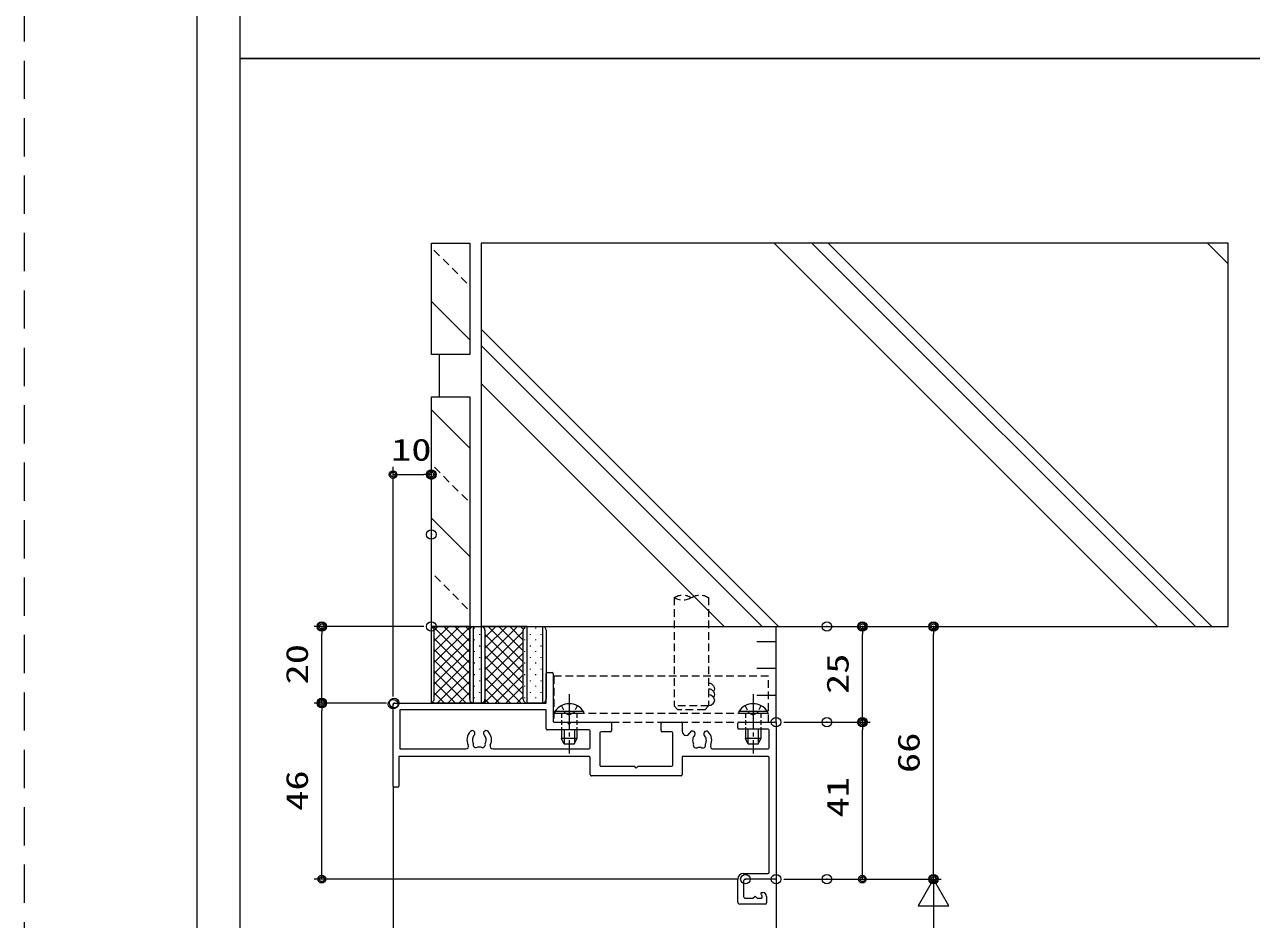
# Model space of a CAD drawing. Units: millimetres, scale not verified. Extents: x -584 to 584, y -818 to 818.
# Drawn here: x -584.5 to -264.2, y -252.4 to -18.7 of the extents above; entities that cross this region are included whole.
import ezdxf
from ezdxf.enums import TextEntityAlignment as Align

# ---------------------------------------------------------------- set-up
doc = ezdxf.new("R2010")
doc.units = ezdxf.units.MM
doc.header["$LTSCALE"] = 5
doc.header["$PDMODE"] = 32
doc.header["$PDSIZE"] = 2.5
for name, pattern in [('CHAIN2', [12, 9, -1, 1, -1]), ('DASHED1', [1.8, 1.2, -0.6]), ('DASHED2', [3, 2, -1])]:
    doc.linetypes.add(name, pattern=pattern)
for name, color, linetype, lineweight in [('0-0_Defpoints', 7, 'Continuous', 9), ('0-1_KATAZAI', 7, 'Continuous', 9), ('0-2_0', 7, 'Continuous', 9), ('0-3__0-0_', 7, 'Continuous', 9), ('0-4_USERZ', 3, 'Continuous', 9), ('0-A_PARTS2', 134, 'Continuous', 9), ('0-B_SYMBOLS2', 134, 'Continuous', 9), ('0-C_補助線', 134, 'Continuous', 9), ('0-E_PARTS3', 134, 'Continuous', 9), ('0-F_YSS_ZEN', 6, 'Continuous', 9), ('1-0_osamari-u-', 4, 'Continuous', 9), ('1-2_1-3', 3, 'DASHED2', 9)]:
    doc.layers.add(name, color=color, linetype=linetype, lineweight=lineweight)
doc.styles.add('ＭＳ ゴシック', font='')
doc.styles.get('ＭＳ ゴシック').set_extended_font_data('MS Gothic')

# ---------------------------------------------------------------- blocks, each defined once
blk = doc.blocks.new('WAKU-U')
at = {"layer": '0-2_0'}
for p, q in [((-148.52, 0), (53.5, 0)), ((-150.02, -48.5), (-150.02, -1.5)), ((-141.02, -10.5), (-141.02, -48.5)), ((-116.5, -9), (-139.52, -9)), ((-115, -82.08), (-115, -10.5)), ((46, -9), (-103.5, -9)), ((47.5, -42.5), (47.5, -10.5)), ((55, -1.5), (55, -40)), ((77.5, -12.5), (86, -12.5)), ((87.5, -14), (87.5, -47.5)), ((72.5, -18.75), (72.5, -17.5)), ((75.34, -18.89), (74.66, -19.61)), ((76.25, -18.5), (80, -18.5)), ((57.5, -42.5), (77.5, -42.5)), ((-142.52, -50), (-148.52, -50)), ((85, -50), (55, -50)), ((-136.59, -94), (-136.54, -94)), ((-136.59, -106), (-136.54, -106)), ((-150.02, -148.5), (-150.02, -123.99)), ((-148.52, -122.49), (-137.82, -122.49)), ((-80, -123.99), (-80, -241)), ((-137.52, -136.49), (-137.52, -148.5)), ((-94, -134.99), (-136.02, -134.99)), ((-92.5, -180), (-92.5, -136.49)), ((-139.02, -150), (-148.52, -150)), ((-92.5, -228.5), (-92.5, -184.99)), ((-150.02, -267.5), (-150.02, -216.5)), ((-148.52, -215), (-139.02, -215)), ((-137.52, -216.5), (-137.52, -228.5)), ((-136.02, -230), (-94, -230)), ((-140.02, -244), (-140.02, -298.5)), ((-116.5, -242.5), (-138.52, -242.5)), ((-115, -369.88), (-115, -244)), ((-105, -244), (-105, -317.5)), ((-81.5, -242.5), (-103.5, -242.5)), ((-150.02, -289.5), (-150.02, -272.49)), ((-215.02, -298.5), (-215.02, -292.5)), ((-213.52, -291), (-151.52, -291)), ((-137.24, -381.5), (-137.19, -381.5)), ((-125.87, -378.55), (-126.44, -378.29)), ((-137.24, -393.5), (-137.19, -393.5)), ((-65, -494), (-65, -498.5)), ((-66.5, -500), (-173.52, -500))]:
    blk.add_line(p, q, dxfattribs=at)
for points in [[(-105, -10.5), (-105, -122.49), (-81.5, -122.49)], [(80, -40), (80, -30.5), (77, -27.5), (80, -24.5), (80, -18.5)], [(-125.22, -91.05), (-125.79, -90.79), (-127.76, -91.14)], [(-175.02, -498.5), (-175.02, -300), (-213.52, -300)], [(-141.52, -300), (-166.02, -300), (-166.02, -491), (-115, -491), (-115, -405.12)], [(-105, -317.5), (-105, -492.5), (-66.5, -492.5)], [(-125.87, -378.55), (-126.44, -378.29), (-128.41, -378.64)]]:
    blk.add_lwpolyline(points, dxfattribs=at)
for centre, radius, start, end in [((-148.52, -1.5), 1.5, 90, 180), ((53.5, -1.5), 1.5, 360, 90), ((-139.52, -10.5), 1.5, 90, 180), ((-116.5, -10.5), 1.5, 0, 90), ((-103.5, -10.5), 1.5, 90, 180), ((46, -10.5), 1.5, 0, 90), ((77.5, -17.5), 5, 90, 180), ((86, -14), 1.5, 0, 90), ((73.75, -18.75), 1.25, 180, 316.39718), ((76.25, -19.75), 1.25, 90, 136.39718), ((55, -42.5), 7.5, 180, 270), ((57.5, -40), 2.5, 180, 270), ((77.5, -40), 2.5, 270, 0), ((85, -47.5), 2.5, 270, 0), ((-148.52, -48.5), 1.5, 180, 270), ((-142.52, -48.5), 1.5, 270, 0), ((-134.84, -90.97), 3.5, 133.7398, 240), ((-126.2, -100), 16, 66.74202, 133.7398), ((-134.84, -90.97), 3.5, 240, 313.7398), ((-126.2, -100), 9, 100, 133.7398), ((-126.2, -100), 9, 59.14685, 83.7398), ((-120.06, -95.7), 3.75, 315.95278, 114.04722), ((-118.5, -82.08), 3.5, 246.74202, 0), ((-134.84, -109.03), 3.5, 120, 226.2602), ((-126.2, -100), 16, 226.2602, 236.39324), ((-134.84, -109.03), 3.5, 46.2602, 120), ((-126.2, -100), 9, 226.2602, 260), ((-126.2, -100), 9, 260, 300.85315), ((-120.06, -104.3), 3.75, 245.95278, 44.04722), ((-126.2, -100), 9, 349.14685, 10.85315), ((-148.52, -123.99), 1.5, 90, 180), ((-137.82, -117.49), 5, 270, 56.39324), ((-81.5, -123.99), 1.5, 0, 90), ((-136.02, -136.49), 1.5, 90, 180), ((-94, -136.49), 1.5, 0, 90), ((-148.52, -148.5), 1.5, 180, 270), ((-139.02, -148.5), 1.5, 270, 0), ((-148.52, -216.5), 1.5, 90, 180), ((-139.02, -216.5), 1.5, 0, 90), ((-136.02, -228.5), 1.5, 180, 270), ((-94, -228.5), 1.5, 270, 0), ((-138.52, -244), 1.5, 90, 180), ((-116.5, -244), 1.5, 0, 90), ((-103.5, -244), 1.5, 90, 180), ((-81.5, -241), 1.5, 270, 0), ((-213.52, -292.5), 1.5, 90, 180), ((-213.52, -298.5), 1.5, 180, 270), ((-151.52, -289.5), 1.5, 270, 0), ((-141.52, -298.5), 1.5, 270, 360), ((-135.49, -378.47), 3.5, 133.7398, 240), ((-126.85, -387.5), 16, 64.64629, 133.7398), ((-135.49, -378.47), 3.5, 240, 313.7398), ((-126.85, -387.5), 9, 100, 133.7398), ((-126.85, -387.5), 9, 59.14685, 83.7398), ((-120.71, -383.2), 3.75, 315.95278, 114.04722), ((-118.5, -369.88), 3.5, 244.64629, 0), ((-135.49, -396.53), 3.5, 120, 226.2602), ((-126.85, -387.5), 16, 226.2602, 295.35371), ((-135.49, -396.53), 3.5, 46.2602, 120), ((-126.85, -387.5), 9, 226.2602, 260), ((-126.85, -387.5), 9, 260, 300.85315), ((-120.71, -391.8), 3.75, 245.95278, 44.04722), ((-126.85, -387.5), 9, 349.14685, 10.85315), ((-118.5, -405.12), 3.5, 360, 115.35371), ((-66.5, -494), 1.5, 0, 90), ((-173.52, -498.5), 1.5, 180, 270), ((-66.5, -498.5), 1.5, 270, 0)]:
    blk.add_arc(centre, radius, start, end, dxfattribs=at)
at = {"layer": '0-3__0-0_'}
for points in [[(-92.5, -180), (-90, -182.49), (-92.5, -184.99)], [(-150.02, -267.5), (-147.52, -269.99), (-150.02, -272.49)]]:
    blk.add_lwpolyline(points, dxfattribs=at)
blk = doc.blocks.new('U19')
at = {"layer": '0-A_PARTS2'}
for p, q in [((55, 0), (65, 0)), ((125, 0), (65, 0)), ((125, 0), (145, 0)), ((50, -5), (50, -95)), ((50, -95), (50, -5)), ((70, -5), (70, -95)), ((70, -5), (70, -95)), ((120, -95), (120, -5)), ((120, -95), (120, -5)), ((150, -5), (150, -95)), ((55, -100), (0, -100)), ((65, -100), (55, -100)), ((65, -100), (125, -100)), ((145, -100), (125, -100))]:
    blk.add_line(p, q, dxfattribs=at)
blk.add_lwpolyline([(0, -100), (3.75, -96.25), (3.75, -3.75), (0, 0), (55, 0)], dxfattribs=at)
for centre, start, end in [((55, -5), 90, 180), ((55, -5), 90, 180), ((65, -5), 0, 90), ((65, -5), 0, 90), ((125, -5), 90, 180), ((125, -5), 90, 180), ((145, -5), 0, 90), ((55, -95), 180, 270), ((55, -95), 180, 270), ((65, -95), 270, 0), ((65, -95), 270, 0), ((125, -95), 180, 270), ((125, -95), 180, 270), ((145, -95), 270, 0)]:
    blk.add_arc(centre, 5, start, end, dxfattribs=at)
at = {"layer": '0-B_SYMBOLS2'}
for p, q in [((50, -47.85), (2.15, 0)), ((50.88, 0), (3.75, -47.13)), ((36.74, 0), (3.75, -32.99)), ((22.6, 0), (3.75, -18.85)), ((8.46, 0), (3.75, -4.71)), ((50, -33.7), (16.3, 0)), ((50, -19.56), (30.44, 0)), ((50, -5.42), (44.58, 0)), ((55, 0), (65, 0)), ((125, 0), (65, 0)), ((70.15, 0), (68.6, -1.55)), ((112.57, 0), (70, -42.57)), ((98.43, 0), (70, -28.43)), ((84.29, 0), (70, -14.29)), ((120, -46.01), (73.99, 0)), ((120, -31.86), (88.14, 0)), ((120, -17.72), (102.28, 0)), ((120.18, -3.76), (116.42, 0)), ((125, 0), (145, 0)), ((50, -15.02), (3.75, -61.27)), ((50, -61.99), (3.75, -15.74)), ((50, -5), (50, -95)), ((50, -95), (50, -5)), ((56.3, -2.8), (56.3, -1.8)), ((63.38, -10.87), (63.38, -9.87)), ((70, -5), (70, -95)), ((70, -5), (70, -95)), ((120, -6.72), (70, -56.72)), ((120, -60.15), (70, -10.15)), ((120, -95), (120, -5)), ((120, -95), (120, -5)), ((122.15, -2.8), (122.15, -1.8)), ((129.23, -10.87), (129.23, -9.87)), ((136.3, -2.8), (136.3, -1.8)), ((143.38, -10.87), (143.38, -9.87)), ((150, -5), (150, -95)), ((50, -29.17), (3.75, -75.42)), ((50, -76.13), (3.75, -29.88)), ((56.3, -17.95), (56.3, -16.95)), ((63.38, -26.02), (63.38, -25.02)), ((120, -20.86), (70, -70.86)), ((120, -74.29), (70, -24.29)), ((122.15, -17.95), (122.15, -16.95)), ((129.23, -26.02), (129.23, -25.02)), ((136.3, -17.95), (136.3, -16.95)), ((143.38, -26.02), (143.38, -25.02)), ((50, -43.31), (3.75, -89.56)), ((50, -90.27), (3.75, -44.02)), ((56.3, -33.1), (56.3, -32.1)), ((56.3, -48.25), (56.3, -47.25)), ((63.38, -41.17), (63.38, -40.17)), ((120, -35), (70, -85)), ((120, -88.43), (70, -38.43)), ((122.15, -33.1), (122.15, -32.1)), ((122.15, -48.25), (122.15, -47.25)), ((129.23, -41.17), (129.23, -40.17)), ((136.3, -33.1), (136.3, -32.1)), ((136.3, -48.25), (136.3, -47.25)), ((143.38, -41.17), (143.38, -40.17)), ((45.58, -100), (3.75, -58.17)), ((50, -57.45), (7.45, -100)), ((56.3, -63.4), (56.3, -62.4)), ((63.38, -56.32), (63.38, -55.32)), ((120, -49.14), (69.14, -100)), ((117.43, -100), (70, -52.57)), ((120, -63.28), (83.28, -100)), ((122.15, -63.4), (122.15, -62.4)), ((129.23, -56.32), (129.23, -55.32)), ((136.3, -63.4), (136.3, -62.4)), ((143.38, -56.32), (143.38, -55.32)), ((31.44, -100), (3.75, -72.31)), ((50, -71.59), (21.59, -100)), ((56.3, -78.55), (56.3, -77.55)), ((63.38, -71.47), (63.38, -70.47)), ((103.28, -100), (70, -66.72)), ((120, -77.43), (97.43, -100)), ((122.15, -78.55), (122.15, -77.55)), ((129.23, -71.47), (129.23, -70.47)), ((136.3, -78.55), (136.3, -77.55)), ((143.38, -71.47), (143.38, -70.47)), ((17.3, -100), (3.75, -86.45)), ((50, -85.73), (35.73, -100)), ((56.3, -93.7), (56.3, -92.7)), ((63.38, -86.62), (63.38, -85.62)), ((89.14, -100), (70, -80.86)), ((75, -100), (70, -95)), ((120, -91.57), (111.57, -100)), ((122.15, -93.7), (122.15, -92.7)), ((129.23, -86.62), (129.23, -85.62)), ((136.3, -93.7), (136.3, -92.7)), ((143.38, -86.62), (143.38, -85.62)), ((55, -100), (0, -100)), ((3.16, -100), (1.58, -98.42)), ((51.41, -98.47), (49.88, -100)), ((65, -100), (55, -100)), ((65, -100), (125, -100)), ((145, -100), (125, -100))]:
    blk.add_line(p, q, dxfattribs=at)
blk.add_lwpolyline([(0, -100), (3.75, -96.25), (3.75, -3.75), (0, 0), (55, 0)], dxfattribs=at)
for centre, start, end in [((55, -5), 90, 180), ((55, -5), 90, 180), ((65, -5), 0, 90), ((65, -5), 0, 90), ((125, -5), 90, 180), ((125, -5), 90, 180), ((145, -5), 0, 90), ((55, -95), 180, 270), ((55, -95), 180, 270), ((65, -95), 270, 0), ((65, -95), 270, 0), ((125, -95), 180, 270), ((125, -95), 180, 270), ((145, -95), 270, 0)]:
    blk.add_arc(centre, 5, start, end, dxfattribs=at)
at = {"layer": '0-C_補助線'}
for p, q in [((0, -100), (0, 0)), ((55, -100), (55, 0)), ((65, 0), (65, -100)), ((125, -100), (125, 0)), ((145, 0), (145, -100))]:
    blk.add_line(p, q, dxfattribs=at)
blk = doc.blocks.new('U25')
at = {"layer": '0-E_PARTS3', "linetype": 'DASHED2'}
for p, q in [((-17.5, 0), (-22.5, -5)), ((-22.5, -146.53), (-22.5, -5)), ((22.5, -5), (-22.5, -5)), ((22.5, -146.53), (22.5, -5))]:
    blk.add_line(p, q, dxfattribs=at)
blk.add_lwpolyline([(22.5, -5), (17.5, 0), (-17.5, 0)], dxfattribs=at)
at = {"layer": '0-E_PARTS3'}
for centre, end in [((22.5, -12.5), 90.00151), ((22.5, -20), 30.00151), ((22.5, -27.5), 30.00151)]:
    blk.add_arc(centre, 7.5, 270.00151, end, dxfattribs=at)
at = {"layer": '0-E_PARTS3', "linetype": 'DASHED2'}
for centre, radius, start, end in [((-11.25, -163.08), 20.01, 55.78298, 124.22003), ((-11.25, -129.99), 20.01, 235.78298, 304.22004), ((11.25, -130.01), 19.99, 235.76229, 304.24073)]:
    blk.add_arc(centre, radius, start, end, dxfattribs=at)
blk = doc.blocks.new('DOT1')
at = {"layer": '0-2_0'}
blk.add_line((0, 0), (-5, 0), dxfattribs=at)
for radius in [2.5, 1.62]:
    blk.add_circle((0, 0), radius, dxfattribs=at)
blk = doc.blocks.new('ALW1')
at = {"layer": '0-2_0'}
blk.add_line((0, 0), (-5, 0), dxfattribs=at)
blk.add_lwpolyline([(-1.732, -1), (0, 0), (-1.732, 1)], close=True, dxfattribs=at)
blk = doc.blocks.new('U9')
at = {"layer": '0-E_PARTS3'}
for p, q in [((-2.54, 18.75), (0, 18.75)), ((0, 18.75), (0, -18.75)), ((21.5, 10), (33, 10)), ((21.5, 6.73), (39.54, 6.73)), ((33, 10), (33, -10)), ((40, 6.5), (33, 10)), ((40, 6.5), (40, -6.5)), ((21.5, -6.73), (39.54, -6.73)), ((21.5, -10), (33, -10)), ((40, -6.5), (33, -10))]:
    blk.add_line(p, q, dxfattribs=at)
at = {"layer": '0-E_PARTS3', "linetype": 'CHAIN2'}
blk.add_line((-25, 0), (52.5, 0), dxfattribs=at)
at = {"layer": '0-E_PARTS3', "linetype": 'DASHED1'}
for p, q in [((0, 10), (21.5, 10)), ((0, -10), (21.5, -10))]:
    blk.add_line(p, q, dxfattribs=at)
at = {"layer": '0-E_PARTS3'}
blk.add_lwpolyline([(-2.54, 18.75), (-2.54, -18.75), (0, -18.75)], dxfattribs=at)
at = {"layer": '0-E_PARTS3', "linetype": 'DASHED1'}
for points in [[(-10.05, 10.25), (-0.77, 5.72), (2.28, 0)], [(-10.05, -10.25), (-0.77, -5.72), (2.28, 0)]]:
    blk.add_lwpolyline(points, dxfattribs=at)
at = {"layer": '0-E_PARTS3'}
blk.add_arc((10.13, 0), 22.63, 124.06671, 235.93329, dxfattribs=at)
blk = doc.blocks.new('U10')
at = {"layer": '0-E_PARTS3'}
for p, q in [((-2.54, 18.75), (0, 18.75)), ((0, 18.75), (0, -18.75)), ((20.5, 10), (33, 10)), ((20.5, 6.73), (39.54, 6.73)), ((33, 10), (33, -10)), ((40, 6.5), (33, 10)), ((40, 6.5), (40, -6.5)), ((20.5, -6.73), (39.54, -6.73)), ((20.5, -10), (33, -10)), ((40, -6.5), (33, -10))]:
    blk.add_line(p, q, dxfattribs=at)
at = {"layer": '0-E_PARTS3', "linetype": 'CHAIN2'}
blk.add_line((-25, 0), (52.5, 0), dxfattribs=at)
at = {"layer": '0-E_PARTS3', "linetype": 'DASHED1'}
for p, q in [((0, 10), (20.5, 10)), ((0, -10), (20.5, -10))]:
    blk.add_line(p, q, dxfattribs=at)
at = {"layer": '0-E_PARTS3'}
blk.add_lwpolyline([(-2.54, 18.75), (-2.54, -18.75), (0, -18.75)], dxfattribs=at)
at = {"layer": '0-E_PARTS3', "linetype": 'DASHED1'}
for points in [[(-10.05, 10.25), (-0.77, 5.72), (2.28, 0)], [(-10.05, -10.25), (-0.77, -5.72), (2.28, 0)]]:
    blk.add_lwpolyline(points, dxfattribs=at)
at = {"layer": '0-E_PARTS3'}
blk.add_arc((10.13, 0), 22.63, 124.06671, 235.93329, dxfattribs=at)
blk = doc.blocks.new('A$C0AB24780')
at = {"layer": '1-2_1-3'}
blk.add_line((-11.5, -8.99), (-11.5, -288.99), dxfattribs=at)
blk.add_lwpolyline([(0, -288.99), (0, -8.99), (-60, -8.99), (-60, -288.99)], close=True, dxfattribs=at)
at = {"layer": '0-E_PARTS3'}
for name, p in [('U10', (-11.5, -28.99)), ('U9', (-11.5, -268.99))]:
    blk.add_blockref(name, p, dxfattribs=at)

msp = doc.modelspace()

# ---------------------------------------------------------------- linework, layer by layer
at = {"layer": '0-0_Defpoints', "color": 1, "linetype": 'DASHED2'}
msp.add_lwpolyline([(584.5, -818.1), (-584.5, -818.1), (-584.5, 818.1), (584.5, 818.1)], close=True, dxfattribs=at)
at = {"layer": '0-0_Defpoints', "color": 1}
msp.add_lwpolyline([(-539.5, 763.1), (-539.5, -818.1), (584.5, -818.1), (584.5, 763.1)], close=True, dxfattribs=at)
at = {"layer": '0-0_Defpoints'}
for p in [(-478.282, -136.212), (-478.282, -151.863), (-506.884, -175.894), (-478.282, -175.894), (-375.007, -175.894), (-365.733, -175.894), (-347.184, -175.894), (-506.884, -195.894), (-488.282, -196.194), (-487.982, -195.894), (-388.282, -200.894), (-375.007, -200.894), (-365.733, -200.894), (-396.282, -241.898), (-388.282, -241.898), (-375.007, -241.898), (-347.184, -241.898)]:
    msp.add_point(p, dxfattribs=at)
at = {"layer": '0-4_USERZ'}
for p, q in [((-388.804, -75.748), (-288.658, -175.894)), ((-378.905, -75.748), (-278.758, -175.894)), ((-374.662, -75.748), (-274.516, -175.894)), ((-275.667, -75.748), (-270.282, -81.133)), ((-476.125, -79.078), (-477.61, -77.593)), ((-473.756, -81.447), (-475.241, -79.962)), ((-471.387, -83.816), (-472.872, -82.331)), ((-469.019, -86.185), (-470.504, -84.7)), ((-468.282, -101.041), (-478.282, -91.041)), ((-465.282, -98.265), (-387.653, -175.894)), ((-465.282, -102.508), (-391.895, -175.894)), ((-465.282, -112.407), (-401.795, -175.894)), ((-468.282, -129.326), (-478.282, -119.326)), ((-488.282, -194.194), (-488.282, -134.212)), ((-478.282, -149.863), (-478.282, -134.212)), ((-475.984, -135.788), (-477.469, -134.303)), ((-486.282, -136.212), (-480.282, -136.212)), ((-473.615, -138.157), (-475.1, -136.672)), ((-471.246, -140.526), (-472.731, -139.041)), ((-468.877, -142.894), (-470.362, -141.41)), ((-468.282, -157.61), (-478.282, -147.61)), ((-475.913, -164.143), (-477.398, -162.658)), ((-473.544, -166.512), (-475.029, -165.027)), ((-471.175, -168.881), (-472.66, -167.396)), ((-468.807, -171.249), (-470.291, -169.765)), ((-480.282, -175.894), (-508.884, -175.894)), ((-373.007, -175.894), (-363.733, -175.894)), ((-373.007, -175.894), (-345.184, -175.894)), ((-506.884, -193.894), (-506.884, -177.894)), ((-365.733, -198.894), (-365.733, -177.894)), ((-347.184, -239.898), (-347.184, -177.894)), ((-489.982, -195.894), (-508.884, -195.894)), ((-489.982, -195.894), (-508.884, -195.894)), ((-506.884, -239.898), (-506.884, -197.894)), ((-386.282, -200.894), (-363.733, -200.894)), ((-373.007, -200.894), (-363.733, -200.894)), ((-365.733, -239.898), (-365.733, -202.894)), ((-488.282, -217.598), (-488.282, -659.898)), ((-398.282, -241.898), (-508.884, -241.898)), ((-388.282, -241.598), (-388.282, -591.898)), ((-386.282, -241.898), (-363.733, -241.898)), ((-373.007, -241.898), (-345.184, -241.898))]:
    msp.add_line(p, q, dxfattribs=at)
at = {"layer": '0-4_USERZ', "color": 4}
msp.add_line((-476.282, -104.894), (-476.282, -115.894), dxfattribs=at)
at = {"layer": '0-4_USERZ', "color": 7}
for points in [[(-528.26, -27.5), (22.5, -27.5), (22.5, 747.288), (-528.26, 747.288)], [(-528.26, -802.288), (22.5, -802.288), (22.5, -27.5), (-528.26, -27.5)]]:
    msp.add_lwpolyline(points, close=True, dxfattribs=at)
at = {"layer": '0-4_USERZ', "color": 4}
msp.add_lwpolyline([(-468.282, -75.744), (-468.282, -104.894), (-478.282, -104.894), (-478.282, -75.744)], dxfattribs=at)
at = {"layer": '0-4_USERZ'}
for points in [[(-468.282, -104.894), (-478.282, -104.894), (-478.282, -75.744), (-468.282, -75.744)], [(-270.282, -75.748), (-465.282, -75.748), (-465.282, -175.894), (-270.282, -175.894)], [(-468.282, -175.894), (-478.282, -175.894), (-478.282, -115.894), (-468.282, -115.894)]]:
    msp.add_lwpolyline(points, close=True, dxfattribs=at)
at = {"layer": '0-4_USERZ', "color": 7}
msp.add_lwpolyline([(-465.282, -75.748), (-465.282, -175.894), (-270.282, -175.894), (-270.282, -75.748)], dxfattribs=at)
at = {"layer": '0-4_USERZ', "color": 4}
msp.add_lwpolyline([(-468.282, -175.894), (-478.282, -175.894), (-478.282, -115.894), (-468.282, -115.894)], close=True, dxfattribs=at)
at = {"layer": '0-F_YSS_ZEN'}
msp.add_line((-386.282, -241.898), (-345.184, -241.898), dxfattribs=at)
at = {"layer": '1-0_osamari-u-'}
for p, q in [((-388.282, -200.894), (-388.282, -175.894)), ((-388.282, -179.894), (-393.282, -179.894)), ((-388.282, -186.894), (-393.282, -186.894)), ((-388.282, -193.894), (-393.282, -193.894))]:
    msp.add_line(p, q, dxfattribs=at)

# ---------------------------------------------------------------- block references
at = {"layer": '0-1_KATAZAI', "xscale": 0.2, "yscale": 0.2, "rotation": 270}
msp.add_blockref('WAKU-U', (-388.282, -230.898), dxfattribs=at)
at = {"layer": '0-2_0', "xscale": 0.2, "yscale": 0.2}
msp.add_blockref('U19', (-478.282, -175.894), dxfattribs=at)
at = {"layer": '0-4_USERZ'}
for name, p, xscale, yscale, rotation in [('DOT1', (-488.282, -136.212), 0.4, 0.4, 180), ('DOT1', (-506.884, -175.894), 0.4, 0.4, 90), ('DOT1', (-365.733, -175.894), 0.4, 0.4, 90), ('DOT1', (-347.184, -175.894), 0.4, 0.4, 90), ('A$C0AB24780', (-388.482, -200.894), 0.2, 0.2, 270), ('DOT1', (-506.884, -195.894), 0.4, 0.4, 270), ('DOT1', (-506.884, -195.894), 0.4, 0.4, 90), ('DOT1', (-365.733, -200.894), 0.4, 0.4, 270), ('DOT1', (-365.733, -200.894), 0.4, 0.4, 90), ('DOT1', (-506.884, -241.898), 0.4, 0.4, 270), ('DOT1', (-365.733, -241.898), 0.4, 0.4, 270), ('DOT1', (-347.184, -241.898), 0.4, 0.4, 270)]:
    msp.add_blockref(name, p, dxfattribs=dict(at, xscale=xscale, yscale=yscale, rotation=rotation))
at = {"layer": '0-4_USERZ', "xscale": 0.4, "yscale": 0.4}
msp.add_blockref('DOT1', (-478.282, -136.212), dxfattribs=at)
at = {"layer": '0-E_PARTS3', "xscale": -0.2, "yscale": 0.2, "rotation": 180}
msp.add_blockref('U25', (-410.402, -197.665), dxfattribs=at)
at = {"layer": '0-F_YSS_ZEN', "xscale": 4, "yscale": 4, "rotation": 90}
msp.add_blockref('ALW1', (-347.184, -241.898), dxfattribs=at)

# ---------------------------------------------------------------- texts
at = {"layer": '0-4_USERZ', "style": 'ＭＳ ゴシック', "width": 1.35}
msp.add_text('10', height=5.755, dxfattribs=at).set_placement((-488.81, -134.322), align=Align.BOTTOM_LEFT)
for s, p in [('20', (-508.773, -191.037)), ('25', (-367.623, -193.537)), ('66', (-349.074, -214.168)), ('46', (-508.773, -224.039)), ('41', (-367.623, -225.768))]:
    msp.add_text(s, height=5.755, rotation=90, dxfattribs=at).set_placement(p, align=Align.BOTTOM_LEFT)

doc.saveas('drawing.dxf')
